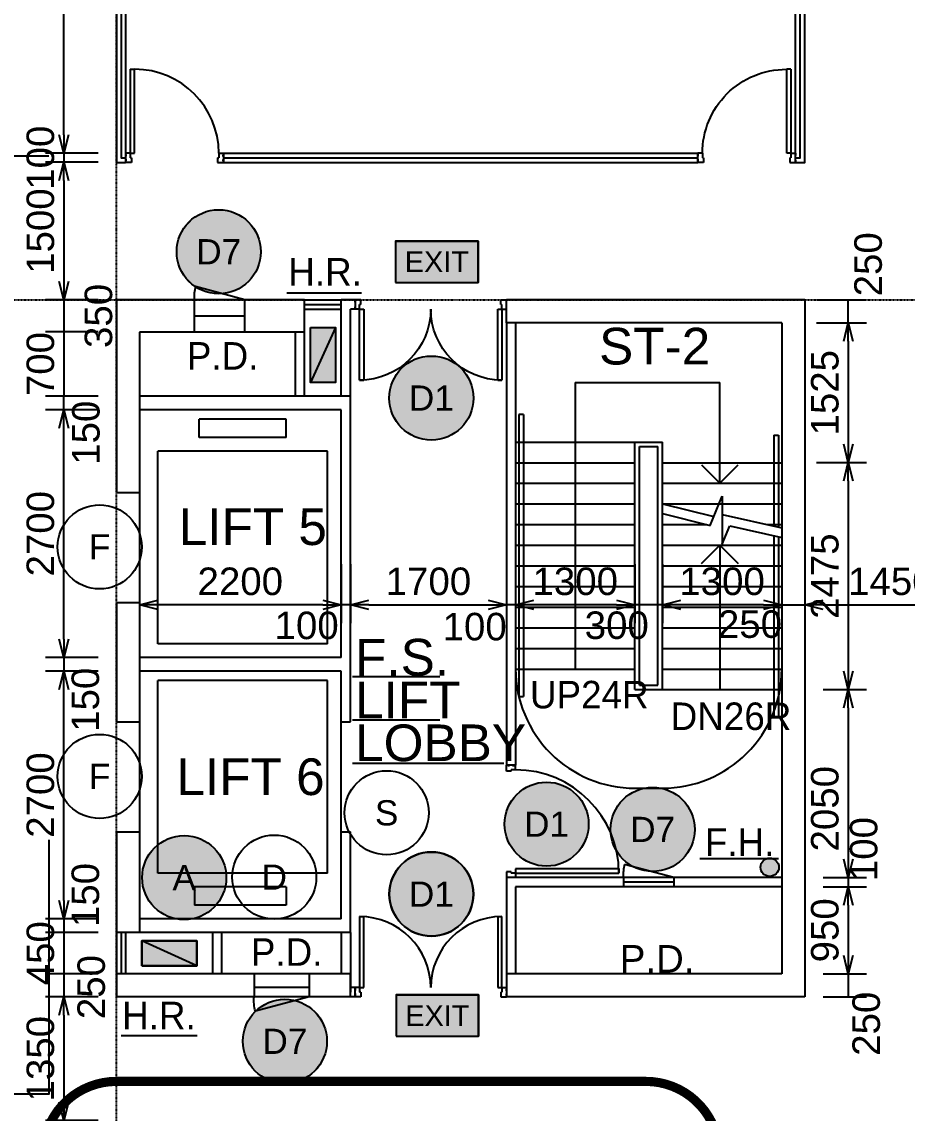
# Model space of a CAD drawing. Header units: millimetres. Extents: x 477 to 62893, y 268 to 55271.
# Drawn here: x 40738 to 50386, y 13271 to 25172 of the extents above; entities that cross this region are included whole.
import ezdxf
from ezdxf.enums import TextEntityAlignment as Align

# ---------------------------------------------------------------- set-up
doc = ezdxf.new("R2010")
doc.units = ezdxf.units.MM
doc.linetypes.add('DASHDOT', pattern=[1, 0.5, -0.25, 0, -0.25])
doc.layers.get('0').update_dxf_attribs({"color": 8})
doc.layers.get('Defpoints').update_dxf_attribs({"color": 8})
for name, color, linetype in [('DLN020__', 8, 'DASHDOT'), ('DLN030', 8, 'Continuous'), ('DLN040__', 8, 'Continuous'), ('DLN041_1', 8, 'Continuous'), ('DLN041__', 8, 'Continuous'), ('DLN052__', 8, 'Continuous'), ('DLN210__', 8, 'Continuous'), ('DLN220__', 8, 'Continuous'), ('DLN240__', 8, 'Continuous'), ('DLN280__', 8, 'Continuous'), ('DLN324__', 8, 'Continuous'), ('DLN325-1', 8, 'Continuous'), ('DLN325__', 8, 'Continuous'), ('DLN580__', 8, 'Continuous'), ('DLN581__', 8, 'Continuous'), ('DLN583__', 8, 'Continuous'), ('DLN661__', 8, 'Continuous'), ('FITDOOR', 8, 'Continuous'), ('FS-10', 8, 'Continuous'), ('MARK', 8, 'Continuous')]:
    doc.layers.add(name, color=color, linetype=linetype)
doc.styles.add('ROMANS', font='swissl.ttf')
doc.styles.add('SWIS721LT450', font='swissl.ttf')
doc.styles.add('SWIS721LT750', font='swissl.ttf')
doc.dimstyles.new('INTDIM', dxfattribs={"dimscale": 200, "dimtxt": 2.25, "dimasz": 1.5, "dimexe": 1, "dimexo": 0, "dimgap": 1, "dimtad": 1, "dimdec": 0, "dimrnd": 1, "dimzin": 1, "dimdsep": 46, "dimtxsty": 'SWIS721LT450', "dimcen": 1, "dimclrd": 256, "dimclre": 256, "dimclrt": 256, "dimaunit": 1, "dimadec": 3, "dimazin": 0, "dimtfac": 1, "dimtdec": 0, "dimtix": 1, "dimtmove": 2, "dimatfit": 0, "dimfxl": 1, "dimtolj": 1, "dimtzin": 0, "dimarcsym": 0})

# ---------------------------------------------------------------- blocks, each defined once
blk = doc.blocks.new('DIMARR')
for p, q in [((-1, 0.25), (0, 0)), ((-1, 0), (0, 0)), ((0, 0), (-1, -0.25))]:
    blk.add_line(p, q)
blk = doc.blocks.new('*D412')
at = {"layer": 'Defpoints', "color": 0, "transparency": 16777216}
for p in [(41196, 32465), (41769, 32465), (41769, 23740)]:
    blk.add_point(p, dxfattribs=at)
at = {"layer": 'DLN030', "lineweight": -2, "transparency": 16777216}
for p, q in [((41569, 32465), (40996, 32465)), ((41196, 23940), (41196, 32265)), ((41569, 23740), (40996, 23740))]:
    blk.add_line(p, q, dxfattribs=at)
at = {"layer": 'DLN030', "lineweight": -2, "transparency": 16777216, "xscale": 200, "yscale": 200, "zscale": 200}
for p, rotation in [((41196, 32465), 90), ((41196, 23740), 270)]:
    blk.add_blockref('DIMARR', p, dxfattribs=dict(at, rotation=rotation))
at = {"layer": 'DLN030', "transparency": 16777216, "insert": (40942, 28102), "char_height": 300, "attachment_point": 5, "rotation": 90, "style": 'SWIS721LT450'}
blk.add_mtext('\\A1;8725', dxfattribs=at)
blk = doc.blocks.new('*D413')
at = {"layer": 'Defpoints', "color": 0, "transparency": 16777216}
for p in [(41769, 23740), (41196, 23640), (41769, 23640)]:
    blk.add_point(p, dxfattribs=at)
at = {"layer": 'DLN030', "lineweight": -2, "transparency": 16777216}
for p, q in [((41569, 23740), (40996, 23740)), ((41196, 23740), (41196, 23640)), ((41569, 23640), (40996, 23640))]:
    blk.add_line(p, q, dxfattribs=at)
at = {"layer": 'DLN030', "transparency": 16777216, "insert": (40942, 23690), "char_height": 300, "attachment_point": 5, "rotation": 90, "style": 'SWIS721LT450'}
blk.add_mtext('\\A1;100', dxfattribs=at)
blk = doc.blocks.new('*D414')
at = {"layer": 'Defpoints', "color": 0, "transparency": 16777216}
for p in [(41769, 23640), (41196, 22140), (41769, 22140)]:
    blk.add_point(p, dxfattribs=at)
at = {"layer": 'DLN030', "lineweight": -2, "transparency": 16777216}
for p, q in [((41569, 23640), (40996, 23640)), ((41196, 23440), (41196, 22340)), ((41569, 22140), (40996, 22140))]:
    blk.add_line(p, q, dxfattribs=at)
at = {"layer": 'DLN030', "lineweight": -2, "transparency": 16777216, "xscale": 200, "yscale": 200, "zscale": 200}
for p, rotation in [((41196, 23640), 90), ((41196, 22140), 270)]:
    blk.add_blockref('DIMARR', p, dxfattribs=dict(at, rotation=rotation))
at = {"layer": 'DLN030', "transparency": 16777216, "insert": (40942, 22890), "char_height": 300, "attachment_point": 5, "rotation": 90, "style": 'SWIS721LT450'}
blk.add_mtext('\\A1;1500', dxfattribs=at)
blk = doc.blocks.new('*D415')
at = {"layer": 'Defpoints', "color": 0, "transparency": 16777216}
for p in [(41196, 20940), (41769, 20940), (41769, 18240)]:
    blk.add_point(p, dxfattribs=at)
at = {"layer": 'DLN030', "lineweight": -2, "transparency": 16777216}
for p, q in [((41569, 20940), (40996, 20940)), ((41196, 18440), (41196, 20740)), ((41569, 18240), (40996, 18240))]:
    blk.add_line(p, q, dxfattribs=at)
at = {"layer": 'DLN030', "lineweight": -2, "transparency": 16777216, "xscale": 200, "yscale": 200, "zscale": 200}
for p, rotation in [((41196, 20940), 90), ((41196, 18240), 270)]:
    blk.add_blockref('DIMARR', p, dxfattribs=dict(at, rotation=rotation))
at = {"layer": 'DLN030', "transparency": 16777216, "insert": (40942, 19590), "char_height": 300, "attachment_point": 5, "rotation": 90, "style": 'SWIS721LT450'}
blk.add_mtext('\\A1;2700', dxfattribs=at)
blk = doc.blocks.new('*D416')
at = {"layer": 'Defpoints', "color": 0, "transparency": 16777216}
for p in [(41196, 18090), (41769, 18090), (41769, 15390)]:
    blk.add_point(p, dxfattribs=at)
at = {"layer": 'DLN030', "lineweight": -2, "transparency": 16777216}
for p, q in [((41569, 18090), (40996, 18090)), ((41196, 15590), (41196, 17890)), ((41569, 15390), (40996, 15390))]:
    blk.add_line(p, q, dxfattribs=at)
at = {"layer": 'DLN030', "lineweight": -2, "transparency": 16777216, "xscale": 200, "yscale": 200, "zscale": 200}
for p, rotation in [((41196, 18090), 90), ((41196, 15390), 270)]:
    blk.add_blockref('DIMARR', p, dxfattribs=dict(at, rotation=rotation))
at = {"layer": 'DLN030', "transparency": 16777216, "insert": (40942, 16740), "char_height": 300, "attachment_point": 5, "rotation": 90, "style": 'SWIS721LT450'}
blk.add_mtext('\\A1;2700', dxfattribs=at)
blk = doc.blocks.new('*D417')
at = {"layer": 'Defpoints', "color": 0, "transparency": 16777216}
for p in [(41769, 15240), (41196, 14790), (41769, 14790)]:
    blk.add_point(p, dxfattribs=at)
at = {"layer": 'DLN030', "lineweight": -2, "transparency": 16777216}
for p, q in [((41569, 15240), (40996, 15240)), ((41196, 15240), (41196, 14790)), ((41569, 14790), (40996, 14790))]:
    blk.add_line(p, q, dxfattribs=at)
at = {"layer": 'DLN030', "transparency": 16777216, "insert": (40942, 15015), "char_height": 300, "attachment_point": 5, "rotation": 90, "style": 'SWIS721LT450'}
blk.add_mtext('\\A1;450', dxfattribs=at)
blk = doc.blocks.new('*D418')
at = {"layer": 'Defpoints', "color": 0, "transparency": 16777216}
for p in [(41769, 14790), (41196, 14540), (41769, 14540)]:
    blk.add_point(p, dxfattribs=at)
at = {"layer": 'DLN030', "lineweight": -2, "transparency": 16777216}
for p, q in [((41569, 14790), (40996, 14790)), ((41196, 14790), (41196, 14540)), ((41569, 14540), (40996, 14540))]:
    blk.add_line(p, q, dxfattribs=at)
at = {"layer": 'DLN030', "transparency": 16777216, "insert": (41496, 14646), "char_height": 300, "attachment_point": 5, "rotation": 90, "style": 'SWIS721LT450'}
blk.add_mtext('\\A1;250', dxfattribs=at)
blk = doc.blocks.new('*D423')
at = {"layer": 'Defpoints', "color": 0, "transparency": 16777216}
for p in [(49198, 21890), (49198, 20365), (49744, 20365)]:
    blk.add_point(p, dxfattribs=at)
at = {"layer": 'DLN030', "lineweight": -2, "transparency": 16777216}
for p, q in [((49398, 21890), (49944, 21890)), ((49744, 21690), (49744, 20565)), ((49398, 20365), (49944, 20365))]:
    blk.add_line(p, q, dxfattribs=at)
at = {"layer": 'DLN030', "lineweight": -2, "transparency": 16777216, "xscale": 200, "yscale": 200, "zscale": 200}
for p, rotation in [((49744, 21890), 90), ((49744, 20365), 270)]:
    blk.add_blockref('DIMARR', p, dxfattribs=dict(at, rotation=rotation))
at = {"layer": 'DLN030', "transparency": 16777216, "insert": (49490, 21127), "char_height": 300, "attachment_point": 5, "rotation": 90, "style": 'SWIS721LT450'}
blk.add_mtext('\\A1;1525', dxfattribs=at)
blk = doc.blocks.new('*D424')
at = {"layer": 'Defpoints', "color": 0, "transparency": 16777216}
for p in [(49198, 22140), (49744, 22140), (49198, 21890)]:
    blk.add_point(p, dxfattribs=at)
at = {"layer": 'DLN030', "lineweight": -2, "transparency": 16777216}
for p, q in [((49398, 22140), (49944, 22140)), ((49744, 21890), (49744, 22140)), ((49398, 21890), (49944, 21890))]:
    blk.add_line(p, q, dxfattribs=at)
at = {"layer": 'DLN030', "transparency": 16777216, "insert": (49962, 22528), "char_height": 300, "attachment_point": 5, "rotation": 90, "style": 'SWIS721LT450'}
blk.add_mtext('\\A1;250', dxfattribs=at)
blk = doc.blocks.new('DR1CL2')
at = {"layer": 'FITDOOR'}
for p, q in [((50, 0), (0, 0)), ((0, 0), (0, -25)), ((50, 0), (50, -50)), ((12, -25), (0, -25)), ((0, -75), (0, -100)), ((12, -75), (0, -75)), ((62.5, -100), (0, -100)), ((62.5, -50), (50, -50)), ((62.5, -50), (62.5, -100))]:
    blk.add_line(p, q, dxfattribs=at)
blk = doc.blocks.new('DR1CD')
at = {"layer": 'FITDOOR'}
for p, q in [((0, 1), (45, 1)), ((0, 1), (0, 0)), ((45, 0), (45, 1)), ((0, 0), (45, 0))]:
    blk.add_line(p, q, dxfattribs=at)
blk = doc.blocks.new('DR1CM')
at = {"layer": 'FITDOOR'}
blk.add_arc((0, 0), 1, 0, 90, dxfattribs=at)
blk = doc.blocks.new('DR1CR2')
at = {"layer": 'FITDOOR'}
for p, q in [((-50, 0), (-50, -50)), ((-50, 0), (0, 0)), ((0, 0), (0, -25)), ((-62.5, -50), (-50, -50)), ((-62.5, -50), (-62.5, -100)), ((-62.5, -100), (0, -100)), ((-12, -25), (0, -25)), ((-12, -75), (0, -75)), ((0, -75), (0, -100))]:
    blk.add_line(p, q, dxfattribs=at)
blk = doc.blocks.new('*D362')
at = {"layer": 'Defpoints', "color": 0, "transparency": 16777216}
for p in [(41769, 15390), (41196, 15240), (41769, 15240)]:
    blk.add_point(p, dxfattribs=at)
at = {"layer": 'DLN030', "lineweight": -2, "transparency": 16777216}
for p, q in [((41569, 15390), (40996, 15390)), ((41196, 15390), (41196, 15240)), ((41569, 15240), (40996, 15240))]:
    blk.add_line(p, q, dxfattribs=at)
at = {"layer": 'DLN030', "transparency": 16777216, "insert": (41432, 15650), "char_height": 300, "attachment_point": 5, "rotation": 90, "style": 'SWIS721LT450'}
blk.add_mtext('\\A1;150', dxfattribs=at)
blk = doc.blocks.new('*D363')
at = {"layer": 'Defpoints', "color": 0, "transparency": 16777216}
for p in [(41769, 18240), (41196, 18090), (41769, 18090)]:
    blk.add_point(p, dxfattribs=at)
at = {"layer": 'DLN030', "lineweight": -2, "transparency": 16777216}
for p, q in [((41569, 18240), (40996, 18240)), ((41196, 18240), (41196, 18090)), ((41569, 18090), (40996, 18090))]:
    blk.add_line(p, q, dxfattribs=at)
at = {"layer": 'DLN030', "transparency": 16777216, "insert": (41432, 17779), "char_height": 300, "attachment_point": 5, "rotation": 90, "style": 'SWIS721LT450'}
blk.add_mtext('\\A1;150', dxfattribs=at)
blk = doc.blocks.new('*D364')
at = {"layer": 'Defpoints', "color": 0, "transparency": 16777216}
for p in [(41196, 21090), (41769, 21090), (41769, 20940)]:
    blk.add_point(p, dxfattribs=at)
at = {"layer": 'DLN030', "lineweight": -2, "transparency": 16777216}
for p, q in [((41569, 21090), (40996, 21090)), ((41196, 20940), (41196, 21090)), ((41569, 20940), (40996, 20940))]:
    blk.add_line(p, q, dxfattribs=at)
at = {"layer": 'DLN030', "transparency": 16777216, "insert": (41438, 20691), "char_height": 300, "attachment_point": 5, "rotation": 90, "style": 'SWIS721LT450'}
blk.add_mtext('\\A1;150', dxfattribs=at)
blk = doc.blocks.new('*D365')
at = {"layer": 'Defpoints', "color": 0, "transparency": 16777216}
for p in [(41769, 22140), (41196, 21790), (41769, 21790)]:
    blk.add_point(p, dxfattribs=at)
at = {"layer": 'DLN030', "lineweight": -2, "transparency": 16777216}
for p, q in [((41569, 22140), (40996, 22140)), ((41196, 22140), (41196, 21790)), ((41569, 21790), (40996, 21790))]:
    blk.add_line(p, q, dxfattribs=at)
at = {"layer": 'DLN030', "transparency": 16777216, "insert": (41575, 21965), "char_height": 300, "attachment_point": 5, "rotation": 90, "style": 'SWIS721LT450'}
blk.add_mtext('\\A1;350', dxfattribs=at)
blk = doc.blocks.new('*D366')
at = {"layer": 'Defpoints', "color": 0, "transparency": 16777216}
for p in [(41769, 21790), (41196, 21090), (41769, 21090)]:
    blk.add_point(p, dxfattribs=at)
at = {"layer": 'DLN030', "lineweight": -2, "transparency": 16777216}
for p, q in [((41569, 21790), (40996, 21790)), ((41196, 21790), (41196, 21090)), ((41569, 21090), (40996, 21090))]:
    blk.add_line(p, q, dxfattribs=at)
at = {"layer": 'DLN030', "transparency": 16777216, "insert": (40942, 21440), "char_height": 300, "attachment_point": 5, "rotation": 90, "style": 'SWIS721LT450'}
blk.add_mtext('\\A1;700', dxfattribs=at)
blk = doc.blocks.new('*D367')
at = {"layer": 'Defpoints', "color": 0, "transparency": 16777216}
for p in [(49269, 20365), (49269, 17890), (49744, 17890)]:
    blk.add_point(p, dxfattribs=at)
at = {"layer": 'DLN030', "lineweight": -2, "transparency": 16777216}
for p, q in [((49469, 20365), (49944, 20365)), ((49744, 20165), (49744, 18090)), ((49469, 17890), (49944, 17890))]:
    blk.add_line(p, q, dxfattribs=at)
at = {"layer": 'DLN030', "lineweight": -2, "transparency": 16777216, "xscale": 200, "yscale": 200, "zscale": 200}
for p, rotation in [((49744, 20365), 90), ((49744, 17890), 270)]:
    blk.add_blockref('DIMARR', p, dxfattribs=dict(at, rotation=rotation))
at = {"layer": 'DLN030', "transparency": 16777216, "insert": (49490, 19127), "char_height": 300, "attachment_point": 5, "rotation": 90, "style": 'SWIS721LT450'}
blk.add_mtext('\\A1;2475', dxfattribs=at)
blk = doc.blocks.new('*D368')
at = {"layer": 'Defpoints', "color": 0, "transparency": 16777216}
for p in [(49269, 17890), (49269, 15840), (49744, 15840)]:
    blk.add_point(p, dxfattribs=at)
at = {"layer": 'DLN030', "lineweight": -2, "transparency": 16777216}
for p, q in [((49469, 17890), (49944, 17890)), ((49744, 17690), (49744, 16040)), ((49469, 15840), (49944, 15840))]:
    blk.add_line(p, q, dxfattribs=at)
at = {"layer": 'DLN030', "lineweight": -2, "transparency": 16777216, "xscale": 200, "yscale": 200, "zscale": 200}
for p, rotation in [((49744, 17890), 90), ((49744, 15840), 270)]:
    blk.add_blockref('DIMARR', p, dxfattribs=dict(at, rotation=rotation))
at = {"layer": 'DLN030', "transparency": 16777216, "insert": (49490, 16591), "char_height": 300, "attachment_point": 5, "rotation": 90, "style": 'SWIS721LT450'}
blk.add_mtext('\\A1;2050', dxfattribs=at)
blk = doc.blocks.new('*D369')
at = {"layer": 'Defpoints', "color": 0, "transparency": 16777216}
for p in [(49269, 15840), (49269, 15740), (49744, 15740)]:
    blk.add_point(p, dxfattribs=at)
at = {"layer": 'DLN030', "lineweight": -2, "transparency": 16777216}
for p, q in [((49469, 15840), (49944, 15840)), ((49744, 15840), (49744, 15740)), ((49469, 15740), (49944, 15740))]:
    blk.add_line(p, q, dxfattribs=at)
at = {"layer": 'DLN030', "transparency": 16777216, "insert": (49913, 16151), "char_height": 300, "attachment_point": 5, "rotation": 90, "style": 'SWIS721LT450'}
blk.add_mtext('\\A1;100', dxfattribs=at)
blk = doc.blocks.new('*D370')
at = {"layer": 'Defpoints', "color": 0, "transparency": 16777216}
for p in [(49269, 15740), (49269, 14790), (49744, 14790)]:
    blk.add_point(p, dxfattribs=at)
at = {"layer": 'DLN030', "lineweight": -2, "transparency": 16777216}
for p, q in [((49469, 15740), (49944, 15740)), ((49744, 15540), (49744, 14990)), ((49469, 14790), (49944, 14790))]:
    blk.add_line(p, q, dxfattribs=at)
at = {"layer": 'DLN030', "lineweight": -2, "transparency": 16777216, "xscale": 200, "yscale": 200, "zscale": 200}
for p, rotation in [((49744, 15740), 90), ((49744, 14790), 270)]:
    blk.add_blockref('DIMARR', p, dxfattribs=dict(at, rotation=rotation))
at = {"layer": 'DLN030', "transparency": 16777216, "insert": (49490, 15265), "char_height": 300, "attachment_point": 5, "rotation": 90, "style": 'SWIS721LT450'}
blk.add_mtext('\\A1;950', dxfattribs=at)
blk = doc.blocks.new('*D371')
at = {"layer": 'Defpoints', "color": 0, "transparency": 16777216}
for p in [(49269, 14790), (49269, 14540), (49744, 14540)]:
    blk.add_point(p, dxfattribs=at)
at = {"layer": 'DLN030', "lineweight": -2, "transparency": 16777216}
for p, q in [((49469, 14790), (49944, 14790)), ((49744, 14790), (49744, 14540)), ((49469, 14540), (49944, 14540))]:
    blk.add_line(p, q, dxfattribs=at)
at = {"layer": 'DLN030', "transparency": 16777216, "insert": (49941, 14246), "char_height": 300, "attachment_point": 5, "rotation": 90, "style": 'SWIS721LT450'}
blk.add_mtext('\\A1;250', dxfattribs=at)
blk = doc.blocks.new('*D376')
at = {"layer": 'Defpoints', "color": 0, "transparency": 16777216}
for p in [(44319, 19458), (46019, 19458), (46019, 18814)]:
    blk.add_point(p, dxfattribs=at)
at = {"layer": 'DLN030', "lineweight": -2, "transparency": 16777216}
for p, q in [((44319, 19258), (44319, 18614)), ((46019, 19258), (46019, 18614)), ((44519, 18814), (45819, 18814))]:
    blk.add_line(p, q, dxfattribs=at)
at = {"layer": 'DLN030', "lineweight": -2, "transparency": 16777216, "xscale": 200, "yscale": 200, "zscale": 200, "rotation": 180}
blk.add_blockref('DIMARR', (44319, 18814), dxfattribs=at)
at = {"layer": 'DLN030', "lineweight": -2, "transparency": 16777216, "xscale": 200, "yscale": 200, "zscale": 200}
blk.add_blockref('DIMARR', (46019, 18814), dxfattribs=at)
at = {"layer": 'DLN030', "transparency": 16777216, "insert": (45169, 19069), "char_height": 300, "attachment_point": 5, "style": 'SWIS721LT450'}
blk.add_mtext('\\A1;1700', dxfattribs=at)
blk = doc.blocks.new('*D377')
at = {"layer": 'Defpoints', "color": 0, "transparency": 16777216}
for p in [(46019, 19458), (46119, 19458), (46019, 18814)]:
    blk.add_point(p, dxfattribs=at)
at = {"layer": 'DLN030', "lineweight": -2, "transparency": 16777216}
for p, q in [((46019, 19258), (46019, 18614)), ((46119, 19258), (46119, 18614)), ((46119, 18814), (46019, 18814))]:
    blk.add_line(p, q, dxfattribs=at)
at = {"layer": 'DLN030', "transparency": 16777216, "insert": (45673, 18575), "char_height": 300, "attachment_point": 5, "style": 'SWIS721LT450'}
blk.add_mtext('\\A1;100', dxfattribs=at)
blk = doc.blocks.new('*D378')
at = {"layer": 'Defpoints', "color": 0, "transparency": 16777216}
for p in [(46119, 19458), (47419, 19458), (46119, 18814)]:
    blk.add_point(p, dxfattribs=at)
at = {"layer": 'DLN030', "lineweight": -2, "transparency": 16777216}
for p, q in [((46119, 19258), (46119, 18614)), ((47419, 19258), (47419, 18614)), ((47219, 18814), (46319, 18814))]:
    blk.add_line(p, q, dxfattribs=at)
at = {"layer": 'DLN030', "lineweight": -2, "transparency": 16777216, "xscale": 200, "yscale": 200, "zscale": 200, "rotation": 180}
blk.add_blockref('DIMARR', (46119, 18814), dxfattribs=at)
at = {"layer": 'DLN030', "lineweight": -2, "transparency": 16777216, "xscale": 200, "yscale": 200, "zscale": 200}
blk.add_blockref('DIMARR', (47419, 18814), dxfattribs=at)
at = {"layer": 'DLN030', "transparency": 16777216, "insert": (46769, 19069), "char_height": 300, "attachment_point": 5, "style": 'SWIS721LT450'}
blk.add_mtext('\\A1;1300', dxfattribs=at)
blk = doc.blocks.new('*D379')
at = {"layer": 'Defpoints', "color": 0, "transparency": 16777216}
for p in [(47419, 19458), (47719, 19458), (47419, 18814)]:
    blk.add_point(p, dxfattribs=at)
at = {"layer": 'DLN030', "lineweight": -2, "transparency": 16777216}
for p, q in [((47419, 19258), (47419, 18614)), ((47719, 19258), (47719, 18614)), ((47719, 18814), (47419, 18814))]:
    blk.add_line(p, q, dxfattribs=at)
at = {"layer": 'DLN030', "transparency": 16777216, "insert": (47221, 18590), "char_height": 300, "attachment_point": 5, "style": 'SWIS721LT450'}
blk.add_mtext('\\A1;300', dxfattribs=at)
blk = doc.blocks.new('*D380')
at = {"layer": 'Defpoints', "color": 0, "transparency": 16777216}
for p in [(47719, 19458), (49019, 19458), (47719, 18814)]:
    blk.add_point(p, dxfattribs=at)
at = {"layer": 'DLN030', "lineweight": -2, "transparency": 16777216}
for p, q in [((47719, 19258), (47719, 18614)), ((49019, 19258), (49019, 18614)), ((48819, 18814), (47919, 18814))]:
    blk.add_line(p, q, dxfattribs=at)
at = {"layer": 'DLN030', "lineweight": -2, "transparency": 16777216, "xscale": 200, "yscale": 200, "zscale": 200, "rotation": 180}
blk.add_blockref('DIMARR', (47719, 18814), dxfattribs=at)
at = {"layer": 'DLN030', "lineweight": -2, "transparency": 16777216, "xscale": 200, "yscale": 200, "zscale": 200}
blk.add_blockref('DIMARR', (49019, 18814), dxfattribs=at)
at = {"layer": 'DLN030', "transparency": 16777216, "insert": (48369, 19069), "char_height": 300, "attachment_point": 5, "style": 'SWIS721LT450'}
blk.add_mtext('\\A1;1300', dxfattribs=at)
blk = doc.blocks.new('*D381')
at = {"layer": 'Defpoints', "color": 0, "transparency": 16777216}
for p in [(49019, 19458), (49269, 19458), (49269, 18814)]:
    blk.add_point(p, dxfattribs=at)
at = {"layer": 'DLN030', "lineweight": -2, "transparency": 16777216}
for p, q in [((49019, 19258), (49019, 18614)), ((49269, 19258), (49269, 18614)), ((49019, 18814), (49269, 18814))]:
    blk.add_line(p, q, dxfattribs=at)
at = {"layer": 'DLN030', "transparency": 16777216, "insert": (48673, 18602), "char_height": 300, "attachment_point": 5, "style": 'SWIS721LT450'}
blk.add_mtext('\\A1;250', dxfattribs=at)
blk = doc.blocks.new('*D382')
at = {"layer": 'Defpoints', "color": 0, "transparency": 16777216}
for p in [(49269, 19458), (50719, 19458), (50719, 18814)]:
    blk.add_point(p, dxfattribs=at)
at = {"layer": 'DLN030', "lineweight": -2, "transparency": 16777216}
for p, q in [((49269, 19258), (49269, 18614)), ((50719, 19258), (50719, 18614)), ((49469, 18814), (50519, 18814))]:
    blk.add_line(p, q, dxfattribs=at)
at = {"layer": 'DLN030', "lineweight": -2, "transparency": 16777216, "xscale": 200, "yscale": 200, "zscale": 200, "rotation": 180}
blk.add_blockref('DIMARR', (49269, 18814), dxfattribs=at)
at = {"layer": 'DLN030', "lineweight": -2, "transparency": 16777216, "xscale": 200, "yscale": 200, "zscale": 200}
blk.add_blockref('DIMARR', (50719, 18814), dxfattribs=at)
at = {"layer": 'DLN030', "transparency": 16777216, "insert": (50208, 19069), "char_height": 300, "attachment_point": 5, "style": 'SWIS721LT450'}
blk.add_mtext('\\A1;1450', dxfattribs=at)
blk = doc.blocks.new('*D383')
at = {"layer": 'Defpoints', "color": 0, "transparency": 16777216}
for p in [(44219, 19458), (44319, 19458), (44219, 18814)]:
    blk.add_point(p, dxfattribs=at)
at = {"layer": 'DLN030', "lineweight": -2, "transparency": 16777216}
for p, q in [((44219, 19258), (44219, 18614)), ((44319, 19258), (44319, 18614)), ((44319, 18814), (44219, 18814))]:
    blk.add_line(p, q, dxfattribs=at)
at = {"layer": 'DLN030', "transparency": 16777216, "insert": (43842, 18588), "char_height": 300, "attachment_point": 5, "style": 'SWIS721LT450'}
blk.add_mtext('\\A1;100', dxfattribs=at)
blk = doc.blocks.new('*D384')
at = {"layer": 'Defpoints', "color": 0, "transparency": 16777216}
for p in [(42019, 19458), (44219, 19458), (42019, 18814)]:
    blk.add_point(p, dxfattribs=at)
at = {"layer": 'DLN030', "lineweight": -2, "transparency": 16777216}
for p, q in [((42019, 19258), (42019, 18614)), ((44219, 19258), (44219, 18614)), ((44019, 18814), (42219, 18814))]:
    blk.add_line(p, q, dxfattribs=at)
at = {"layer": 'DLN030', "lineweight": -2, "transparency": 16777216, "xscale": 200, "yscale": 200, "zscale": 200, "rotation": 180}
blk.add_blockref('DIMARR', (42019, 18814), dxfattribs=at)
at = {"layer": 'DLN030', "lineweight": -2, "transparency": 16777216, "xscale": 200, "yscale": 200, "zscale": 200}
blk.add_blockref('DIMARR', (44219, 18814), dxfattribs=at)
at = {"layer": 'DLN030', "transparency": 16777216, "insert": (43119, 19069), "char_height": 300, "attachment_point": 5, "style": 'SWIS721LT450'}
blk.add_mtext('\\A1;2200', dxfattribs=at)
blk = doc.blocks.new('FSHR-V01')
at = {"layer": 'DLN580__'}
for p, q in [((0, 0), (600, -273)), ((0, 0), (600, 0)), ((0, -273), (0, 0)), ((600, 0), (600, -273)), ((600, -273), (0, -273))]:
    blk.add_line(p, q, dxfattribs=at)
blk = doc.blocks.new('DRNO')
at = {"layer": 'MARK'}
blk.add_circle((0, 0), 1, dxfattribs=at)
at = {"layer": 'MARK', "style": 'ROMANS'}
blk.add_attdef('DRNO', text='', height=0.6, dxfattribs=at).set_placement((0, 0), align=Align.MIDDLE)
blk = doc.blocks.new('DR2M')
at = {"layer": 'FITDOOR'}
for centre, start, end in [((0, 0), 0, 90), ((1, 0), 90, 180)]:
    blk.add_arc(centre, 0.5, start, end, dxfattribs=at)
blk = doc.blocks.new('DR1AD')
at = {"layer": 'FITDOOR'}
for p, q in [((-45, 1), (0, 1)), ((-45, 1), (-45, 0)), ((0, 0), (0, 1)), ((-45, 0), (0, 0))]:
    blk.add_line(p, q, dxfattribs=at)
blk = doc.blocks.new('FSEX-V01')
at = {"layer": 'DLN580__'}
for p, q in [((0, 300), (0, 0)), ((0, 300), (600, 300)), ((600, 300), (600, 0)), ((0, 0), (600, 0))]:
    blk.add_line(p, q, dxfattribs=at)
at = {"layer": 'DLN580__', "style": 'ROMANS'}
blk.add_text('EXIT', height=150, dxfattribs=at).set_placement((300, 150), align=Align.MIDDLE)
blk = doc.blocks.new('DR1AM')
at = {"layer": 'FITDOOR'}
blk.add_arc((0, 0), 1, 90, 180, dxfattribs=at)
blk = doc.blocks.new('*D335')
at = {"layer": 'Defpoints', "color": 0, "transparency": 16777216}
for p in [(41769, 14540), (41196, 13190), (41769, 13190)]:
    blk.add_point(p, dxfattribs=at)
at = {"layer": 'DLN030', "lineweight": -2, "transparency": 16777216}
for p, q in [((41569, 14540), (40996, 14540)), ((41196, 14340), (41196, 13390)), ((41569, 13190), (40996, 13190))]:
    blk.add_line(p, q, dxfattribs=at)
at = {"layer": 'DLN030', "lineweight": -2, "transparency": 16777216, "xscale": 200, "yscale": 200, "zscale": 200}
for p, rotation in [((41196, 14540), 90), ((41196, 13190), 270)]:
    blk.add_blockref('DIMARR', p, dxfattribs=dict(at, rotation=rotation))
at = {"layer": 'DLN030', "transparency": 16777216, "insert": (40942, 13865), "char_height": 300, "attachment_point": 5, "rotation": 90, "style": 'SWIS721LT450'}
blk.add_mtext('\\A1;1350', dxfattribs=at)

msp = doc.modelspace()

# ---------------------------------------------------------------- hatches: boundary and pattern name
at = {"layer": 'FS-10'}
h = msp.add_hatch(color=256, dxfattribs=at)
edge = h.paths.add_edge_path()
edge.add_arc((42884.1, 22664.8), 458.3, 0, 360)
for points in [[(44810.7, 22330.9), (45710.7, 22330.9), (45710.7, 22780.9), (44810.7, 22780.9)], [(43883.1, 21839.6), (44155.8, 21839.6), (44155.8, 21239.6), (43883.1, 21239.6)], [(42044.4, 14878.3), (42644.4, 14878.3), (42644.4, 15151), (42044.4, 15151)], [(44816.4, 14110.5), (45716.4, 14110.5), (45716.4, 14560.5), (44816.4, 14560.5)]]:
    msp.add_hatch(color=256, dxfattribs=at).paths.add_polyline_path(points)
h = msp.add_hatch(color=256, dxfattribs=at)
edge = h.paths.add_edge_path()
edge.add_arc((45201.1, 21069.5), 458.3, 0, 360)
h = msp.add_hatch(color=256, dxfattribs=at)
edge = h.paths.add_edge_path()
edge.add_arc((46456.3, 16422.6), 458.3, 0, 360)
h = msp.add_hatch(color=256, dxfattribs=at)
edge = h.paths.add_edge_path()
edge.add_arc((47612.5, 16365.5), 458.3, 0, 360)
h = msp.add_hatch(color=256, dxfattribs=at)
edge = h.paths.add_edge_path()
edge.add_arc((42507.7, 15839.6), 458.3, 0, 360)
h = msp.add_hatch(color=256, dxfattribs=at)
edge = h.paths.add_edge_path()
edge.add_arc((45201.1, 15659.8), 458.3, 0, 360)
h = msp.add_hatch(color=256, dxfattribs=at)
edge = h.paths.add_edge_path()
edge.add_arc((48888, 15953.2), 100, 0, 360)
h = msp.add_hatch(color=256, dxfattribs=at)
edge = h.paths.add_edge_path()
edge.add_arc((43604.8, 14054.8), 458.3, 0, 360)

# ---------------------------------------------------------------- linework, layer by layer
at = {"layer": 'DLN020__'}
for p, q in [((41769.4, 5889.6), (41769.4, 51172.8)), ((14340.2, 22139.6), (58019.4, 22139.6))]:
    msp.add_line(p, q, dxfattribs=at)
at = {"layer": 'DLN041_1', "ltscale": 0.1, "const_width": 100}
msp.add_lwpolyline([(41769.4, 7637), (47538.5, 7637, 0.4142136), (48338.5, 8437), (48338.5, 12817.5, 0.4142136), (47538.5, 13617.5), (41769.4, 13617.5, 0.4142136), (40969.4, 12817.5), (40969.4, 8437, 0.4142136)], format="xyb", close=True, dxfattribs=at)
at = {"layer": 'DLN052__', "ltscale": 0.01}
msp.add_lwpolyline([(38089.6, 22139.6), (40317.5, 22139.6), (40317.5, 23709.5), (41032.5, 23709.5)], dxfattribs=at)
at = {"layer": 'DLN052__', "ltscale": 0.05}
msp.add_lwpolyline([(41032.5, 16251.1), (41032.5, 13478.2), (39465.3, 13478.2), (39465.3, 3681.9)], dxfattribs=at)
at = {"layer": 'DLN210__'}
for p, q in [((42019.4, 20039.6), (42019.4, 18839.6)), ((42019.4, 17539.6), (42019.4, 16339.6)), ((44219.4, 16339.6), (44219.4, 17539.6))]:
    msp.add_line(p, q, dxfattribs=at)
at = {"layer": 'DLN220__'}
for p, q in [((43819.4, 22139.6), (44219.4, 22139.6)), ((44219.4, 21089.6), (44219.4, 22139.6)), ((44369.4, 22139.6), (44219.4, 22139.6)), ((44369.4, 22139.6), (44369.4, 22039.6)), ((43819.4, 22089.6), (44219.4, 22089.6)), ((43819.4, 22039.6), (44219.4, 22039.6)), ((44319.4, 17539.6), (44319.4, 22039.6)), ((44369.4, 22039.6), (44319.4, 22039.6)), ((43719.4, 21089.6), (43719.4, 21789.6)), ((43819.4, 21089.6), (43819.4, 21789.6)), ((46019.4, 21889.6), (46019.4, 17064.6)), ((46119.4, 21889.6), (46119.4, 17064.6)), ((44319.4, 21089.6), (42019.4, 21089.6)), ((44219.4, 20939.6), (42019.4, 20939.6)), ((44219.4, 18239.6), (44219.4, 20939.6)), ((44219.4, 18239.6), (42019.4, 18239.6)), ((44219.4, 18089.6), (42019.4, 18089.6)), ((44219.4, 17539.6), (44219.4, 18089.6)), ((44219.4, 17539.6), (44319.4, 17539.6)), ((46119.4, 17064.6), (46019.4, 17064.6)), ((44219.4, 15389.6), (44219.4, 16339.6)), ((44219.4, 16339.6), (44319.4, 16339.6)), ((44319.4, 15239.6), (44319.4, 16339.6)), ((46019.4, 15839.6), (46019.4, 14789.6)), ((49019.4, 15839.6), (46019.4, 15839.6)), ((46119.4, 15739.6), (46119.4, 14789.6)), ((49019.4, 15739.6), (46119.4, 15739.6)), ((44219.4, 15389.6), (42019.4, 15389.6)), ((41769.4, 15239.6), (41769.4, 14789.6)), ((41819.4, 15239.6), (41819.4, 14789.6)), ((41869.4, 15239.6), (41869.4, 14789.6)), ((44319.4, 15239.6), (42019.4, 15239.6)), ((42819.4, 14789.6), (42819.4, 15239.6)), ((42919.4, 14789.6), (42919.4, 15239.6)), ((44219.4, 15239.6), (44219.4, 14789.6)), ((44319.4, 15239.6), (44319.4, 14789.6)), ((44319.4, 14789.6), (44319.4, 14589.6)), ((44369.4, 14639.6), (44319.4, 14639.6)), ((44369.4, 14539.6), (44369.4, 14639.6)), ((44369.4, 14539.6), (44319.4, 14539.6))]:
    msp.add_line(p, q, dxfattribs=at)
at = {"layer": 'DLN240__'}
for p, q in [((46769.4, 21239.6), (46769.4, 18114.6)), ((46769.4, 21239.6), (48344.4, 21239.6)), ((48344.4, 20139.6), (48344.4, 21239.6)), ((46154.4, 20889.6), (46154.4, 17814.6)), ((46204.4, 20889.6), (46154.4, 20889.6)), ((46204.4, 20889.6), (46204.4, 17814.6)), ((46119.4, 20589.6), (47419.4, 20589.6)), ((47419.4, 17889.6), (47419.4, 20589.6)), ((47419.4, 17939.6), (47419.4, 20589.6)), ((47419.4, 20589.6), (47719.4, 20589.6)), ((47719.4, 17889.6), (47719.4, 20589.6)), ((48934.4, 20664.6), (48984.4, 20664.6)), ((48934.4, 20664.6), (48934.4, 19672.6)), ((48984.4, 20664.6), (48984.4, 19661.2)), ((47469.4, 20539.6), (47669.4, 20539.6)), ((47469.4, 17939.6), (47469.4, 20539.6)), ((47669.4, 17939.6), (47669.4, 20539.6)), ((46119.4, 20364.6), (47419.4, 20364.6)), ((47719.4, 20364.6), (49019.4, 20364.6)), ((48144.4, 20339.6), (48344.4, 20139.6)), ((48344.4, 20139.6), (48544.4, 20339.6)), ((46119.4, 20139.6), (47419.4, 20139.6)), ((47719.4, 20139.6), (49019.4, 20139.6)), ((48238.5, 19680.8), (48369.4, 19998.7)), ((48369.4, 19998.7), (48369.4, 19475.1)), ((46119.4, 19914.6), (47419.4, 19914.6)), ((47719.4, 19914.6), (49019.4, 19914.6)), ((47719.4, 19914.6), (48277.9, 19776.4)), ((47719.4, 19810.2), (48238.5, 19680.8)), ((48369.4, 19801), (49019.4, 19653.3)), ((46119.4, 19689.6), (47419.4, 19689.6)), ((47719.4, 19689.6), (48203.1, 19689.6)), ((48369.4, 19475.1), (48452.8, 19677.6)), ((48452.8, 19677.6), (49019.4, 19548.8)), ((48859.4, 19689.6), (49019.4, 19689.6)), ((48934.4, 19568.1), (48934.4, 17589.6)), ((48984.4, 19556.8), (48984.4, 17589.6)), ((46119.4, 19464.6), (47419.4, 19464.6)), ((47719.4, 19464.6), (49019.4, 19464.6)), ((48144.4, 19264.6), (48344.4, 19464.6)), ((48344.4, 19464.6), (48344.4, 17889.6)), ((48344.4, 19464.6), (48544.4, 19264.6)), ((46119.4, 19239.6), (47419.4, 19239.6)), ((47719.4, 19239.6), (49019.4, 19239.6)), ((46119.4, 19014.6), (47419.4, 19014.6)), ((47719.4, 19014.6), (49019.4, 19014.6)), ((46119.4, 18789.6), (47419.4, 18789.6)), ((47719.4, 18789.6), (49019.4, 18789.6)), ((46119.4, 18564.6), (47419.4, 18564.6)), ((47719.4, 18564.6), (49019.4, 18564.6)), ((46119.4, 18339.6), (47419.4, 18339.6)), ((47719.4, 18339.6), (49019.4, 18339.6)), ((46119.4, 18114.6), (47419.4, 18114.6)), ((47719.4, 18114.6), (49019.4, 18114.6)), ((47419.4, 17889.6), (47719.4, 17889.6)), ((47469.4, 17939.6), (47669.4, 17939.6)), ((47719.4, 17889.6), (49019.4, 17889.6)), ((46154.4, 17814.6), (46204.4, 17814.6)), ((48984.4, 17589.6), (48934.4, 17589.6))]:
    msp.add_line(p, q, dxfattribs=at)
at = {"layer": 'DLN240__', "ltscale": 0.05}
msp.add_line((47419.4, 16814.6), (47719.4, 16814.6), dxfattribs=at)
for centre, start, end in [((47419.4, 18114.6), 180, 270.00116), ((47719.4, 18114.6), 269.99884, 0)]:
    msp.add_arc(centre, 1300, start, end, dxfattribs=at)
at = {"layer": 'DLN280__'}
for p, q in [((41769.4, 22139.6), (41769.4, 20039.6)), ((43819.4, 22139.6), (41769.4, 22139.6)), ((43819.4, 21789.6), (43819.4, 22139.6)), ((46019.4, 21889.6), (46019.4, 22139.6)), ((49269.4, 22139.6), (46019.4, 22139.6)), ((49269.4, 22139.6), (49269.4, 14539.6)), ((42019.4, 21789.6), (42019.4, 20039.6)), ((43819.4, 21789.6), (42019.4, 21789.6)), ((49019.4, 21889.6), (46019.4, 21889.6)), ((49019.4, 21889.6), (49019.4, 14789.6)), ((41769.4, 20039.6), (42019.4, 20039.6)), ((41769.4, 18839.6), (42019.4, 18839.6)), ((41769.4, 18839.6), (41769.4, 17539.6)), ((42019.4, 18839.6), (42019.4, 17539.6)), ((41769.4, 17539.6), (42019.4, 17539.6)), ((41769.4, 16339.6), (42019.4, 16339.6)), ((41769.4, 16339.6), (41769.4, 15239.6)), ((42019.4, 16339.6), (42019.4, 15239.6)), ((42019.4, 15239.6), (41769.4, 15239.6)), ((44319.4, 14789.6), (41769.4, 14789.6)), ((41769.4, 14789.6), (41769.4, 14539.6)), ((44319.4, 14539.6), (44319.4, 14789.6)), ((49019.4, 14789.6), (46019.4, 14789.6)), ((46019.4, 14789.6), (46019.4, 14539.6)), ((44319.4, 14539.6), (41769.4, 14539.6)), ((49269.4, 14539.6), (46019.4, 14539.6))]:
    msp.add_line(p, q, dxfattribs=at)
at = {"layer": 'DLN324__'}
for p, q in [((41869.4, 32464.6), (41869.4, 23639.6)), ((49169.4, 23639.6), (49169.4, 32464.6)), ((42934.4, 23739.6), (48104.4, 23739.6))]:
    msp.add_line(p, q, dxfattribs=at)
for points in [[(41769.4, 32464.6), (41769.4, 23639.6), (41869.4, 23639.6)], [(41819.4, 32464.6), (41819.4, 23689.6), (41869.4, 23689.6)], [(49169.4, 23639.6), (49269.4, 23639.6), (49269.4, 32464.6)], [(49169.4, 23689.6), (49219.4, 23689.6), (49219.4, 32464.6)], [(42934.4, 23739.6), (42934.4, 23639.6), (48104.4, 23639.6), (48104.4, 23739.6)], [(42934.4, 23689.6), (48104.4, 23689.6)]]:
    msp.add_lwpolyline(points, dxfattribs=at)
at = {"layer": 'DLN325__', "ltscale": 0.3}
for p, q in [((43169.4, 22139.6), (42630.8, 22284)), ((42619.4, 21789.6), (42619.4, 22139.6)), ((43169.4, 21789.6), (43169.4, 22139.6)), ((42619.4, 21964.6), (43169.4, 21964.6)), ((47844.4, 15839.6), (47305.8, 15984)), ((47294.4, 15839.6), (47294.4, 15739.6)), ((47844.4, 15839.6), (47844.4, 15739.6)), ((47844.4, 15789.6), (47294.4, 15789.6)), ((43269.4, 14789.6), (43269.4, 14539.6)), ((43869.4, 14789.6), (43869.4, 14539.6)), ((43869.4, 14639.6), (43269.4, 14639.6)), ((43869.4, 14539.6), (43284.5, 14382.9))]:
    msp.add_line(p, q, dxfattribs=at)
for points in [[(42630.8, 22284, 0.097766), (42619.4, 22139.6)], [(47305.8, 15984, 0.097766), (47294.4, 15839.6)], [(43284.5, 14382.9, -0.1065172), (43269.4, 14539.6)]]:
    msp.add_lwpolyline(points, format="xyb", dxfattribs=at)
at = {"layer": 'DLN581__'}
msp.add_circle((48888, 15953.2), 100, dxfattribs=at)
at = {"layer": 'DLN661__'}
for p, q in [((43619.4, 20839.6), (42669.4, 20839.6)), ((42669.4, 20639.6), (42669.4, 20839.6)), ((43619.4, 20639.6), (43619.4, 20839.6)), ((43619.4, 20639.6), (42669.4, 20639.6)), ((44069.4, 20489.6), (42219.4, 20489.6)), ((42219.4, 18389.6), (42219.4, 20489.6)), ((44069.4, 18389.6), (44069.4, 20489.6)), ((44069.4, 18389.6), (42219.4, 18389.6)), ((42219.4, 15889.6), (42219.4, 17989.6)), ((44069.4, 17989.6), (42219.4, 17989.6)), ((44069.4, 15889.6), (44069.4, 17989.6)), ((44069.4, 15889.6), (42219.4, 15889.6)), ((43619.4, 15739.6), (42619.4, 15739.6)), ((42619.4, 15739.6), (42619.4, 15539.6)), ((43619.4, 15739.6), (43619.4, 15539.6)), ((43619.4, 15539.6), (42619.4, 15539.6))]:
    msp.add_line(p, q, dxfattribs=at)
at = {"layer": 'FS-10'}
for p, q in [((43626.9, 22218.3), (44438, 22218.3)), ((45292.8, 18030.9), (44342.4, 18030.9)), ((45292.8, 17556.7), (44342.4, 17556.7)), ((45992.4, 17082.4), (44342.4, 17082.4)), ((48128, 16049), (48983.1, 16049)), ((41822.2, 14116.2), (42650.7, 14116.2))]:
    msp.add_line(p, q, dxfattribs=at)
for points in [[(44810.7, 22330.9), (45710.7, 22330.9), (45710.7, 22780.9), (44810.7, 22780.9)], [(43883.1, 21839.6), (44155.8, 21839.6), (44155.8, 21239.6), (43883.1, 21239.6)], [(42044.4, 14878.3), (42644.4, 14878.3), (42644.4, 15151), (42044.4, 15151)], [(44816.4, 14110.5), (45716.4, 14110.5), (45716.4, 14560.5), (44816.4, 14560.5)]]:
    msp.add_lwpolyline(points, close=True, dxfattribs=at)
for centre, radius in [((42884.1, 22664.8), 458.3), ((45201.1, 21069.5), 458.3), ((46456.3, 16422.6), 458.3), ((47612.5, 16365.5), 458.3), ((42507.7, 15839.6), 458.3), ((45201.1, 15659.8), 458.3), ((48888, 15953.2), 100), ((43604.8, 14054.8), 458.3)]:
    msp.add_circle(centre, radius, dxfattribs=at)

# ---------------------------------------------------------------- block references
at = {"layer": 'DLN325-1'}
for p, xscale, yscale, zscale, values in [((42884.1, 22664.8), 458.3333333333139, 458.3333333333139, 458.3333333333139, {'DRNO': 'D7'}), ((45201.1, 21069.5), 458.3333333333139, 458.3333333333139, 458.3333333333139, {'DRNO': 'D1'}), ((46456.3, 16422.6), 458.3333333333285, 458.3333333333285, 458.3333333333285, {'DRNO': 'D1'}), ((47612.5, 16365.5), 458.3333333333139, 458.3333333333139, 458.3333333333139, {'DRNO': 'D7'}), ((43604.8, 14054.8), 458.3333333333139, 458.3333333333139, 458.3333333333139, {'DRNO': 'D7'})]:
    msp.add_blockref('DRNO', p, dxfattribs=dict(at, xscale=xscale, yscale=yscale, zscale=zscale)).add_auto_attribs(values)
ref = msp.add_blockref('DRNO', (45201.1, 15659.8), dxfattribs=dict(at, xscale=-458.3333333333139, yscale=458.3333333333139, zscale=458.3333333333333, rotation=180))
ref.add_attrib('DRNO', 'D1', dxfattribs={"layer": 'MARK', "height": 275, "style": 'ROMANS'}).set_placement((45201.1, 15659.8), align=Align.MIDDLE)
at = {"layer": 'DLN325__'}
for name, p, yscale in [('DR1CD', (41919.4, 23739.6), 915), ('DR1CD', (44419.4, 14639.6), 775), ('DR1AD', (45969.4, 14639.6), 775)]:
    msp.add_blockref(name, p, dxfattribs=dict(at, yscale=yscale))
for name, p, xscale, yscale, zscale in [('DR1CM', (41969.4, 23739.6), 915, 915, 915), ('DR2M', (44419.4, 14639.6), 1550, 1550, 1550)]:
    msp.add_blockref(name, p, dxfattribs=dict(at, xscale=xscale, yscale=yscale, zscale=zscale))
for name, p, xscale, yscale, zscale, rotation in [('DR1CM', (49069.4, 23739.6), -915, 915, 915, 359.9999999951596), ('DR2M', (44419.4, 22039.6), -1550, 1550, 1550, 180), ('DR1AM', (46119.4, 15889.6), 1125, 1125, 1125, 270)]:
    msp.add_blockref(name, p, dxfattribs=dict(at, xscale=xscale, yscale=yscale, zscale=zscale, rotation=rotation))
at = {"layer": 'DLN325__', "xscale": -1}
for name, p, yscale, rotation in [('DR1CD', (49119.4, 23739.6), 915, 359.9999999933299), ('DR1CD', (44419.4, 22039.6), 775, 180), ('DR1AD', (45969.4, 22039.6), 775, 180)]:
    msp.add_blockref(name, p, dxfattribs=dict(at, yscale=yscale, rotation=rotation))
at = {"layer": 'DLN325__'}
for name, p in [('DR1CL2', (41869.4, 23739.6)), ('DR1CR2', (42934.4, 23739.6)), ('DR1CL2', (44369.4, 14639.6)), ('DR1CR2', (46019.4, 14639.6))]:
    msp.add_blockref(name, p, dxfattribs=at)
at = {"layer": 'DLN325__', "xscale": -1}
for name, p, rotation in [('DR1CR2', (48104.4, 23739.6), 359.9999999933299), ('DR1CL2', (49169.4, 23739.6), 359.9999999933299), ('DR1CL2', (44369.4, 22039.6), 180), ('DR1CR2', (46019.4, 22039.6), 180), ('DR1CR2', (46119.4, 17064.6), 269.9999999933299)]:
    msp.add_blockref(name, p, dxfattribs=dict(at, rotation=rotation))
at = {"layer": 'DLN325__', "xscale": 458.3333333333139, "yscale": 458.3333333333139, "zscale": 458.3333333333139}
for p, values in [((41586.5, 19446.3), {'DRNO': 'F'}), ((41586.5, 16943.5), {'DRNO': 'F'}), ((44713.7, 16546.5), {'DRNO': 'S'}), ((42507.7, 15839.6), {'DRNO': 'A'}), ((43489.2, 15845.1), {'DRNO': 'D'})]:
    msp.add_blockref('DRNO', p, dxfattribs=at).add_auto_attribs(values)
at = {"layer": 'DLN325__', "rotation": 270.0000000066701}
msp.add_blockref('DR1CR2', (46119.4, 15839.6), dxfattribs=at)
at = {"layer": 'DLN325__', "yscale": 1125, "rotation": 270}
msp.add_blockref('DR1AD', (46119.4, 15889.6), dxfattribs=at)
at = {"layer": 'DLN580__', "xscale": 1.5, "yscale": 1.5, "zscale": 1.5}
for p in [(44810.7, 22330.9), (44816.4, 14110.5)]:
    msp.add_blockref('FSEX-V01', p, dxfattribs=at)
at = {"layer": 'DLN583__'}
for p, rotation in [((44155.8, 21839.6), 270), ((42644.4, 14878.3), 180)]:
    msp.add_blockref('FSHR-V01', p, dxfattribs=dict(at, rotation=rotation))

# ---------------------------------------------------------------- texts
at = {"layer": 'DLN040__', "char_height": 300, "width": 2344.012, "attachment_point": 1, "style": 'SWIS721LT750'}
for s, insert in [('{\\fUnivers|b0|i0|c0|p34;UP24R}', (46275.4, 17985.3)), ('{\\fUnivers|b0|i0|c0|p34;DN26R}', (47808.7, 17749.4))]:
    msp.add_mtext(s, dxfattribs=dict(at, insert=insert))
at = {"layer": 'DLN041__', "style": 'SWIS721LT750'}
for s, insert, char_height, width, attachment_point in [('ST-2', (47028.9, 21429.7), 400, 1747.501, 7), ('{\\fUnivers|b0|i0|c0|p34;P.D.}', (42536.5, 21679.3), 300, 1310.626, 1), ('LIFT 5', (42448.4, 19460.9), 400, 1880.638, 7), ('LIFT 6', (42423.1, 16734.1), 400, 1880.638, 7), ('{\\fUnivers|b0|i0|c0|p34;P.D.}', (43233.9, 15177.7), 300, 1310.626, 1), ('P.D.', (47253.4, 14804.3), 300, 1310.626, 7)]:
    msp.add_mtext(s, dxfattribs=dict(at, insert=insert, char_height=char_height, width=width, attachment_point=attachment_point))
at = {"layer": 'DLN041__', "insert": (44369.9, 17103.9), "char_height": 400, "width": 1880.638, "attachment_point": 7, "line_spacing_factor": 0.7, "style": 'SWIS721LT750'}
msp.add_mtext('F.S. LIFT LOBBY', dxfattribs=at)
at = {"layer": 'DLN580__', "char_height": 300, "width": 2017.309, "attachment_point": 7, "style": 'SWIS721LT750'}
for insert in [(43642, 22295.9), (41831.1, 14186.1)]:
    msp.add_mtext('{\\fUnivers|b0|i0|c0|p34;H.R.}', dxfattribs=dict(at, insert=insert))
at = {"layer": 'DLN581__', "insert": (48181.3, 16076.2), "char_height": 300, "width": 1747.929, "attachment_point": 7, "style": 'SWIS721LT750'}
msp.add_mtext('{\\fUnivers|b0|i0|c0|p34;F.H.}', dxfattribs=at)

# ---------------------------------------------------------------- dimensions: what is measured, and where the dimension line sits
at = {"layer": 'DLN030'}
for base, p1, p2, angle, picture, middle in [((41196.1, 32464.6), (41769.4, 23739.6), (41769.4, 32464.6), 270, '*D412', (40941.9, 28102.1)), ((41196.1, 23639.6), (41769.4, 23739.6), (41769.4, 23639.6), 90, '*D413', (40941.9, 23689.6)), ((41196.1, 22139.6), (41769.4, 23639.6), (41769.4, 22139.6), 90, '*D414', (40941.9, 22889.6)), ((41196.1, 21089.6), (41769.4, 21789.6), (41769.4, 21089.6), 90, '*D366', (40941.9, 21439.6)), ((49744, 20364.6), (49198.3, 21889.6), (49198.3, 20364.6), 90, '*D423', (49489.8, 21127.1)), ((41196.1, 20939.6), (41769.4, 18239.6), (41769.4, 20939.6), 270, '*D415', (40941.9, 19589.6)), ((49744, 17889.6), (49269.4, 20364.6), (49269.4, 17889.6), 90, '*D367', (49489.8, 19127.1)), ((46119.4, 18814.4), (47419.4, 19458.2), (46119.4, 19458.2), 180, '*D378', (46769.4, 19068.5)), ((47719.4, 18814.4), (49019.4, 19458.2), (47719.4, 19458.2), 180, '*D380', (48369.4, 19068.5)), ((41196.1, 18089.6), (41769.4, 15389.6), (41769.4, 18089.6), 270, '*D416', (40941.9, 16739.6)), ((49744, 14789.6), (49269.4, 15739.6), (49269.4, 14789.6), 90, '*D370', (49489.8, 15264.6)), ((41196.1, 14789.6), (41769.4, 15239.6), (41769.4, 14789.6), 90, '*D417', (40941.9, 15014.6)), ((41196.1, 13189.6), (41769.4, 14539.6), (41769.4, 13189.6), 90, '*D335', (40941.9, 13864.6))]:
    dim = msp.add_linear_dim(base=base, p1=p1, p2=p2, angle=angle, dimstyle='INTDIM', override={"dimscale": 1, "dimtxt": 300, "dimasz": 200, "dimexe": 200, "dimexo": 200, "dimgap": 100, "dimrnd": 0, "dimzin": 0, "dimblk": 'DIMARR', "dimcen": 200, "dimclrt": 256}, dxfattribs=at)
    dim.commit()
    dim.dimension.update_dxf_attribs({"geometry": picture, "text_midpoint": middle})
for base, p1, p2, angle, picture, middle in [((49744, 22139.6), (49198.3, 21889.6), (49198.3, 22139.6), 270, '*D424', (49962.4, 22527.8)), ((41196.1, 21789.6), (41769.4, 22139.6), (41769.4, 21789.6), 90, '*D365', (41575.3, 21964.6)), ((41196.1, 21089.6), (41769.4, 20939.6), (41769.4, 21089.6), 90, '*D364', (41438.4, 20691.2)), ((46019.4, 18814.4), (46119.4, 19458.2), (46019.4, 19458.2), 180, '*D377', (45673.4, 18575.2)), ((47419.4, 18814.4), (47719.4, 19458.2), (47419.4, 19458.2), 180, '*D379', (47221.3, 18590.2)), ((41196.1, 18089.6), (41769.4, 18239.6), (41769.4, 18089.6), 90, '*D363', (41432.3, 17778.5)), ((49744, 15839.6), (49269.4, 17889.6), (49269.4, 15839.6), 90, '*D368', (49489.8, 16590.7)), ((49744, 15739.6), (49269.4, 15839.6), (49269.4, 15739.6), 90, '*D369', (49913.2, 16150.6)), ((41196.1, 15239.6), (41769.4, 15389.6), (41769.4, 15239.6), 90, '*D362', (41432.3, 15650.4)), ((41196.1, 14539.6), (41769.4, 14789.6), (41769.4, 14539.6), 90, '*D418', (41495.8, 14645.8)), ((49744, 14539.6), (49269.4, 14789.6), (49269.4, 14539.6), 90, '*D371', (49941.2, 14246.5))]:
    dim = msp.add_linear_dim(base=base, p1=p1, p2=p2, angle=angle, dimstyle='INTDIM', override={"dimscale": 1, "dimtxt": 300, "dimasz": 200, "dimexe": 200, "dimexo": 200, "dimgap": 100, "dimrnd": 0, "dimzin": 0, "dimblk": 'DIMARR', "dimcen": 200, "dimclrt": 256}, dxfattribs=at)
    dim.commit()
    dim.dimension.update_dxf_attribs({"geometry": picture, "text_midpoint": middle, "dimtype": 160})
for base, p1, p2, picture, middle in [((42019.4, 18814.4), (44219.4, 19458.2), (42019.4, 19458.2), '*D384', (43119.4, 19068.5)), ((46019.4, 18814.4), (44319.4, 19458.2), (46019.4, 19458.2), '*D376', (45169.4, 19068.5))]:
    dim = msp.add_linear_dim(base=base, p1=p1, p2=p2, dimstyle='INTDIM', override={"dimscale": 1, "dimtxt": 300, "dimasz": 200, "dimexe": 200, "dimexo": 200, "dimgap": 100, "dimrnd": 0, "dimzin": 0, "dimblk": 'DIMARR', "dimcen": 200, "dimclrt": 256}, dxfattribs=at)
    dim.commit()
    dim.dimension.update_dxf_attribs({"geometry": picture, "text_midpoint": middle})
for base, p1, p2, picture, middle in [((44219.4, 18814.4), (44319.4, 19458.2), (44219.4, 19458.2), '*D383', (43842, 18588.2)), ((49269.4, 18814.4), (49019.4, 19458.2), (49269.4, 19458.2), '*D381', (48672.7, 18601.9)), ((50719.4, 18814.4), (49269.4, 19458.2), (50719.4, 19458.2), '*D382', (50207.7, 19068.5))]:
    dim = msp.add_linear_dim(base=base, p1=p1, p2=p2, dimstyle='INTDIM', override={"dimscale": 1, "dimtxt": 300, "dimasz": 200, "dimexe": 200, "dimexo": 200, "dimgap": 100, "dimrnd": 0, "dimzin": 0, "dimblk": 'DIMARR', "dimcen": 200, "dimclrt": 256}, dxfattribs=at)
    dim.commit()
    dim.dimension.update_dxf_attribs({"geometry": picture, "text_midpoint": middle, "dimtype": 160})

doc.saveas('drawing.dxf')
